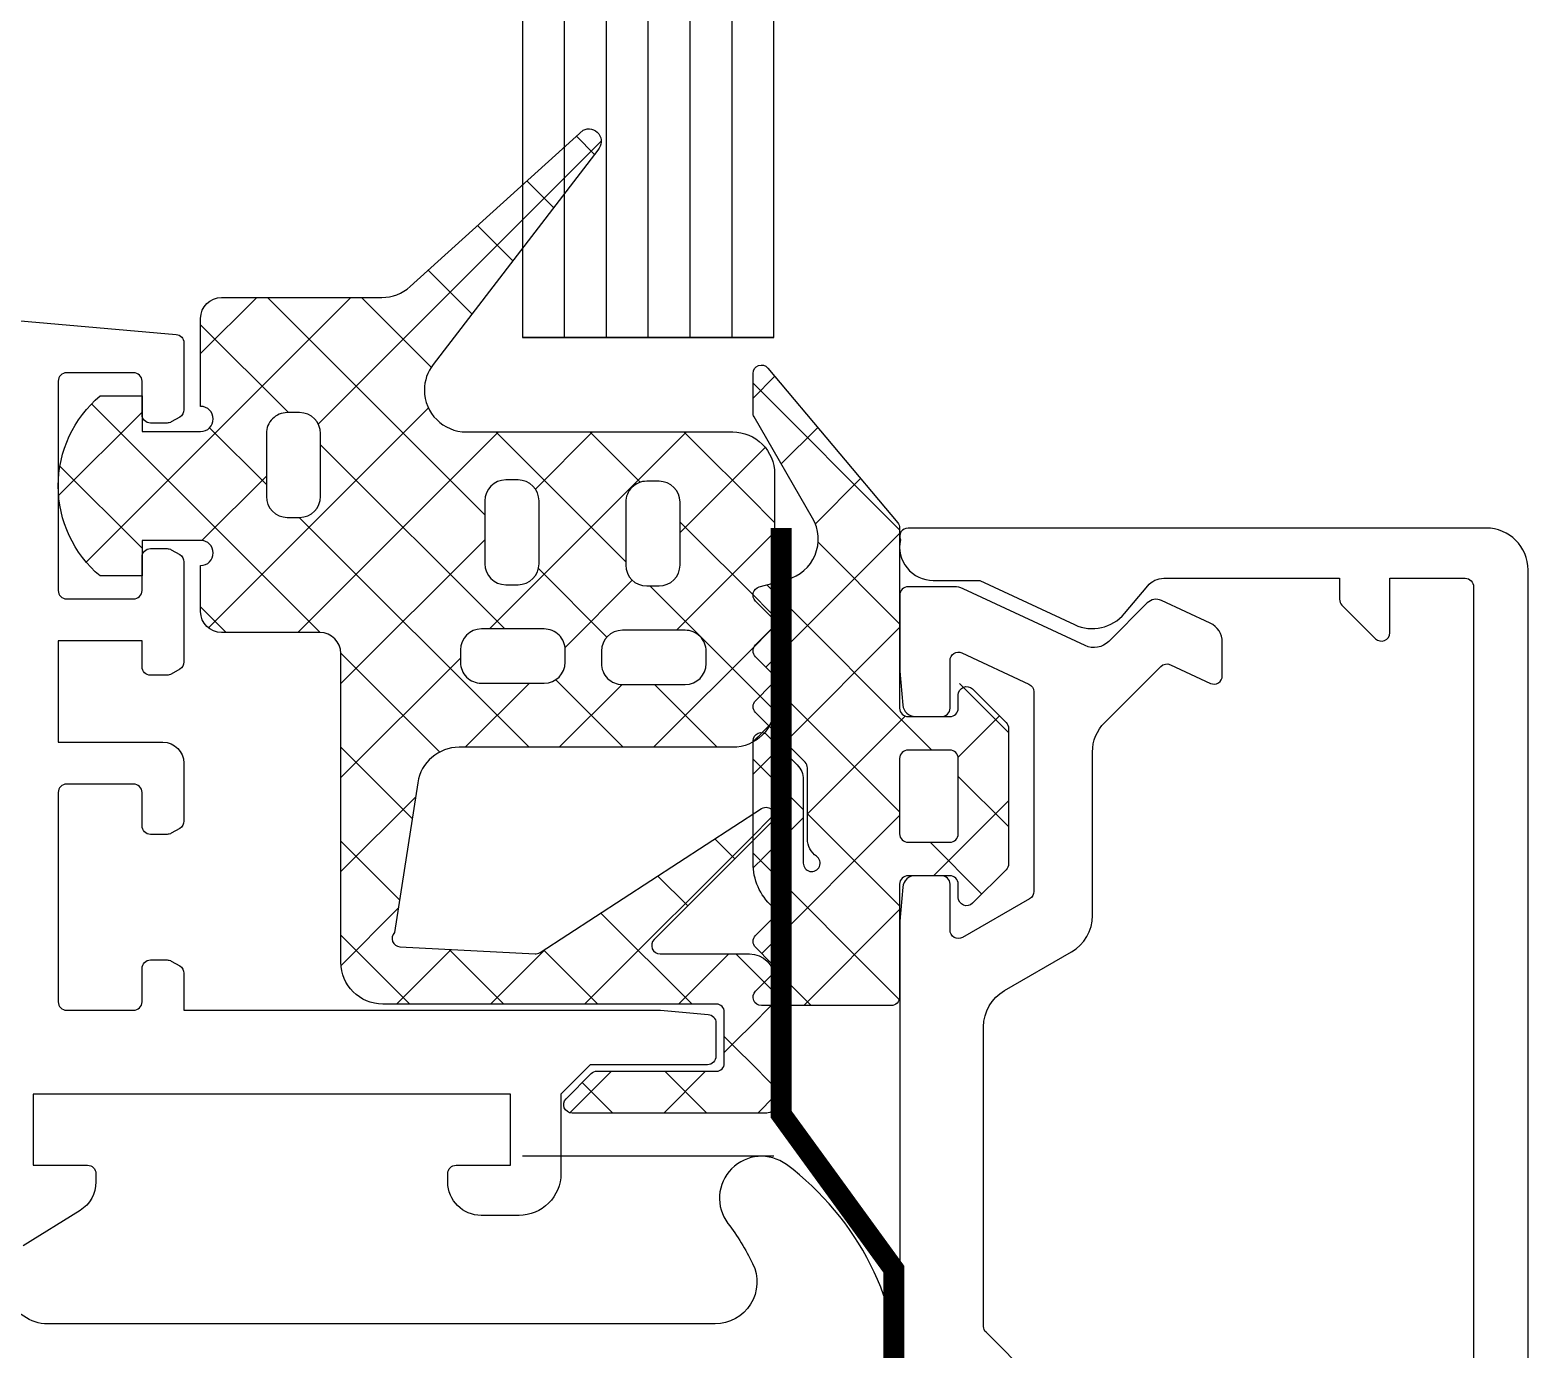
# Model space of a CAD drawing. Header units: inches. Extents: x 21 to 32698, y 13 to 3712.
# Drawn here: x 18848.667 to 18852.243, y 1668.366 to 1671.515 of the extents above; entities that cross this region are included whole.
import ezdxf

# ---------------------------------------------------------------- set-up
doc = ezdxf.new("R2010")
doc.units = ezdxf.units.IN
doc.header["$MEASUREMENT"] = 0
doc.set_wipeout_variables(frame=1)
doc.linetypes.add('HIDDEN', pattern=[9.524999999999995, 6.349999999999998, -3.174999999999998])
for name, color, linetype, lineweight in [('Z_MİM_-KM-GLAZ', 8, 'Continuous', 25), ('Z_MİM_78-köpük', 8, 'Continuous', 25), ('Z_MİM_ALUMINIUM', 8, 'Continuous', 25), ('Z_MİM_axis-su yalıtım', 8, 'HIDDEN', 25), ('Z_MİM_fitiller_k', 8, 'Continuous', 25), ('Z_MİM_MYM_CAM', 8, 'Continuous', 25), ('Z_MİM_PVC-3', 8, 'Continuous', 25), ('Z_MİM_TR', 8, 'Continuous', 25)]:
    doc.layers.add(name, color=color, linetype=linetype, lineweight=lineweight)

# ---------------------------------------------------------------- blocks, each defined once
blk = doc.blocks.new('D09056')
at = {"layer": 'Z_MİM_78-köpük'}
blk.add_lwpolyline([(6, -9.143241068231873, -0.3149141225648517), (6.656664916314182, -8.204028089065101, 0.1493316839022407), (9.809564949944617, -5.822377295466138, 0.8506979925001935), (8.417814140906557, -4.422291246126405, -0.1566156319065573), (5.061590343015268, -5.499999999883582), (5, -5.499999999883582), (5, -5.508868061588143), (1.800000000046565, -5.508868061588143), (1.800000000046565, -1.160423765308221), (0.6251196609809995, -0.2194710706826299, 0.3510864949877069), (-0.6251196609809995, -0.2194710706826299), (-1.800000000046565, -1.160423765308221), (-1.800000000046565, -5.508868061588143), (-5, -5.508868061588143), (-5.061590343015268, -5.499999999883582, -0.1566156319066153), (-8.417814140906557, -4.422291246126405, 0.8506979925007954), (-9.809564949944617, -5.822377295466138, 0.14933168390224), (-6.656664916314182, -8.204028089065101, -0.3149141225648603), (-6, -9.143241068231873), (-6, -25.07252294640057, -0.5554935001659127), (-7.44162405654788, -25.96972314291634, -0.0473505120421293), (-8.397468945942817, -25.38100557320286, 0.8663340624321554), (-9.803206408862023, -26.77480182982981, 0.2374839511014017), (-4.371487642405553, -29.50889287900645), (4.371487642405553, -29.50889287900645, 0.2374839511013964), (9.803206408862023, -26.77480182982981, 0.8663340624315139), (8.397468945942817, -25.38100557320286, -0.0473505120421291), (7.44162405654788, -25.96972314291634, -0.5554935001659314), (6, -25.07252294640057)], format="xyb", close=True, dxfattribs=at)
blk = doc.blocks.new('A$C78DB3037')
at = {"layer": 'Z_MİM_fitiller_k'}
h = blk.add_hatch(dxfattribs=at)
h.set_pattern_fill('ANSI37', color=256, scale=0.05, angle=-1.5648e-12)
h.set_pattern_definition([(44.99999999999842, (0, 0), (-0.1122532015133614, 0.1122532015133675), []), (134.9999999999984, (0, 0), (-0.1122532015133675, -0.1122532015133614), [])])
edge = h.paths.add_edge_path(flags=16)
edge.add_line((1.023196763831947, 0.3633560855305404), (1.023196763831947, 0.2133560855327232))
edge.add_arc((1.073196763831219, 0.2133560855327236), 0.0499999999992726, 179.9999999999996, 269.999999999999)
edge.add_line((1.073196763831218, 0.1633560855334508), (1.10269670204434, 0.1633560855334508))
edge.add_arc((1.102696702046165, 0.2133560855345356), 0.0500000000010848, 269.999999997908, 359.9999999979232)
edge.add_line((1.15269670204725, 0.2133560855327232), (1.15269670204725, 0.3633560855305404))
edge.add_arc((1.102696702044337, 0.3633560855305369), 0.0500000000029139, 0, 89.99999999999191)
edge.add_line((1.10269670204434, 0.413356085533451), (1.073196763831218, 0.413356085533451))
edge.add_arc((1.073196763833037, 0.3633560855323612), 0.0500000000010897, 90.00000000208236, 180.0000000020864)
edge = h.paths.add_edge_path(flags=16)
edge.add_line((1.026233342403429, 0.6998739663786182), (1.026233342403429, 0.5498739663808011))
edge.add_arc((1.076233342402701, 0.5498739663808015), 0.0499999999992726, 179.9999999999996, 269.999999999999)
edge.add_line((1.0762333424027, 0.4998739663815286), (1.105733280615821, 0.4998739663815286))
edge.add_arc((1.105733280617647, 0.5498739663826134), 0.0500000000010847, 269.999999997908, 359.9999999979232)
edge.add_line((1.155733280618732, 0.5498739663808011), (1.155733280618732, 0.6998739663786182))
edge.add_arc((1.105733280615819, 0.6998739663786148), 0.0500000000029139, 0, 89.99999999999199)
edge.add_line((1.105733280615821, 0.7498739663815286), (1.0762333424027, 0.7498739663815286))
edge.add_arc((1.076233342404518, 0.699873966380439), 0.0500000000010896, 90.00000000208236, 180.0000000020864)
edge = h.paths.add_edge_path(flags=16)
edge.add_line((1.458457264339813, 0.3552436926796645), (1.308457264341995, 0.3552436926796645))
edge.add_arc((1.308457264342336, 0.3052436926800507), 0.0499999999996138, 90.00000000039108, 180.0000000003904)
edge.add_line((1.258457264342722, 0.30524369267971), (1.258457264342722, 0.2757437544655659))
edge.add_arc((1.308457264342387, 0.2757437544651613), 0.0499999999996637, 179.9999999995364, 269.9999999995517)
edge.add_line((1.308457264341995, 0.2257437544654977), (1.458457264339813, 0.2257437544654977))
edge.add_arc((1.45845726434123, 0.2757437544669905), 0.0500000000014928, 269.9999999983756, 359.9999999983674)
edge.add_line((1.508457264342723, 0.2757437544655659), (1.508457264342723, 0.30524369267971))
edge.add_arc((1.458457264341292, 0.3052436926782338), 0.0500000000014307, 0, 90.00000000000404)
edge = h.paths.add_edge_path(flags=16)
edge.add_line((1.461493842911294, 0.6917615735277423), (1.311493842913477, 0.6917615735277423))
edge.add_arc((1.311493842913819, 0.6417615735281285), 0.0499999999996138, 90.00000000039108, 180.0000000003904)
edge.add_line((1.261493842914205, 0.641761573527788), (1.261493842914205, 0.6122616353136437))
edge.add_arc((1.311493842913869, 0.6122616353132391), 0.0499999999996637, 179.9999999995364, 269.9999999995517)
edge.add_line((1.311493842913477, 0.5622616353135756), (1.461493842911294, 0.5622616353135756))
edge.add_arc((1.461493842912711, 0.6122616353150682), 0.0500000000014928, 269.9999999983756, 359.9999999983676)
edge.add_line((1.511493842914205, 0.6122616353136437), (1.511493842914205, 0.641761573527788))
edge.add_arc((1.461493842912775, 0.6417615735263116), 0.0500000000014307, 0, 90.00000000000406)
edge = h.paths.add_edge_path(flags=16)
edge.add_line((1.622249265226854, 1.213217197951393), (1.472249265229037, 1.213217197951393))
edge.add_arc((1.472249265229379, 1.16321719795178), 0.0499999999996137, 90.00000000039108, 180.0000000003906)
edge.add_line((1.422249265229765, 1.163217197951438), (1.422249265229765, 1.133717259737294))
edge.add_arc((1.472249265229429, 1.133717259736889), 0.0499999999996637, 179.9999999995364, 269.9999999995517)
edge.add_line((1.472249265229037, 1.083717259737227), (1.622249265226854, 1.083717259737227))
edge.add_arc((1.622249265228273, 1.133717259738719), 0.0500000000014929, 269.9999999983756, 359.9999999983674)
edge.add_line((1.672249265229765, 1.133717259737294), (1.672249265229765, 1.163217197951438))
edge.add_arc((1.622249265228334, 1.163217197949962), 0.0500000000014307, 0, 90.00000000000406)
edge = h.paths.add_edge_path()
edge.add_line((0.7885984133063177, 0.8517712796254953), (0.4310314843605739, 0.9072747379284463))
edge.add_arc((0.4168893445634891, 0.8931325825987014), 0.0200000168852661, 45.00003146466503, 177.0000151994122)
edge.add_line((0.396916736728599, 0.8941792973089377), (0.3800240014970768, 0.5718465185489096))
edge.add_arc((0.3999965951247719, 0.5707997899217983), 0.0200000034258962, 176.9999732550525, 213.0000086646807)
edge.add_line((0.3832231825399503, 0.5599070048190244), (0.7267700071060972, 0.0308912889775002))
edge.add_arc((0.7099965961254034, 0.0199985147281329), 0.0199999961693731, -134.99999758129383, 32.99998509101272, ccw=False)
edge.add_line((0.6958544638073363, 0.0058563812160628), (0.4141387258496252, 0.2875721191737739))
edge.add_arc((0.3999965981995984, 0.2734299771303732), 0.0199999989011343, 45.00002915682764, 179.9999799417926)
edge.add_line((0.3799965992984653, 0.273429984132008), (0.3799965992984653, 0.0599985225342152))
edge.add_arc((0.3199966008800321, 0.0599985231559539), 0.0599999984184332, 270.00000058329465, 359.99999940628334, ccw=False)
edge.add_line((0.3199966014908568, -1.4752624793e-06), (0.0185625166814134, -1.4752624793e-06))
edge.add_arc((0.0185624902633003, 0.0185644173004471), 0.0185658925629452, 179.9999184267527, 270.0000815283391, ccw=False)
edge.add_line((-3.402299626e-06, 0.0185644437331121), (-3.402299626e-06, 0.4834299647952777))
edge.add_arc((0.0199965859014514, 0.4834299836113046), 0.0199999882010863, 44.99995521190942, 180.0000539039787, ccw=False)
edge.add_line((0.034138724236982, 0.4975720998370436), (0.0941387220482284, 0.4375721020367111))
edge.add_arc((0.0799965810020506, 0.4234299424241957), 0.0200000207968854, 7.038993942387606e-05, 45.00003761000852, ccw=False)
edge.add_line((0.0999966017989209, 0.4234299669949452), (0.0999966017989209, 0.138564439348329))
edge.add_arc((0.1185624948662173, 0.138564413423672), 0.0185658930673145, 179.9999199945069, 270.0000799718118)
edge.add_line((0.1185625207799603, 0.1199985203563756), (0.2414306614155066, 0.1199985203563756))
edge.add_arc((0.2414306865830446, 0.1385644141844289), 0.0185658938280704, 269.9999223310376, 360.0000776577354)
edge.add_line((0.259996580411098, 0.138564439348329), (0.259996580411098, 0.935252830958575))
edge.add_arc((0.3599965804103817, 0.9352528309593139), 0.0999999999992838, 90.00000000042343, 180.0000000004234, ccw=False)
edge.add_line((0.3599965804096428, 1.035252830958597), (1.0972492652254, 1.035252830958597))
edge.add_arc((1.097249265224997, 1.085252830958272), 0.0499999999996756, 270.0000000004621, 360.0000000004499)
edge.add_line((1.147249265224672, 1.085252830958665), (1.147249265224672, 1.319998581962635))
edge.add_arc((1.197249265226165, 1.319998581961211), 0.0500000000014922, 90.00000000163828, 180.0000000016318, ccw=False)
edge.add_line((1.197249265227583, 1.369998581962704), (1.307249265231802, 1.369998581962704))
edge.add_arc((1.337249265228819, 1.369998581962704), 0.0299999999970169, 180, 360)
edge.add_line((1.367249265225837, 1.369998581962704), (1.367249265233112, 1.509998581964963))
edge.add_line((1.367249265233112, 1.509998581964963), (1.282249265226709, 1.509998581964963))
edge.add_line((1.282249265226709, 1.509998581964963), (1.282249265226709, 1.609998581964986))
edge.add_arc((1.497249265230493, 1.428873581961808), 0.2811250000049414, 40.1121894731495, 139.8878105268505, ccw=False)
edge.add_line((1.712249265234276, 1.609998581964986), (1.712249265234276, 1.509998581964963))
edge.add_line((1.712249265234276, 1.509998581964963), (1.627249265227873, 1.509998581964963))
edge.add_line((1.627249265227873, 1.509998581964963), (1.627249265227873, 1.369998581962704))
edge.add_arc((1.657249265228528, 1.369998581962704), 0.0300000000006548, 180, 360)
edge.add_line((1.687249265229183, 1.369998581962704), (1.897249265231948, 1.369998581962704))
edge.add_arc((1.897249265231549, 1.319998581963031), 0.0499999999996717, -4.545199772110209e-10, 89.99999999954252, ccw=False)
edge.add_line((1.947249265231221, 1.319998581962635), (1.947249265231221, 0.9372457305678379))
edge.add_arc((2.047249265232871, 0.9372457305681988), 0.1000000000016508, 179.9999999997932, 222.1249711672825)
edge.add_line((1.973080907322581, 0.8701707375736305), (2.346534561860607, 0.4572233323553975))
edge.add_arc((2.31971166773417, 0.4437870995991586), 0.0299999999999654, -132.76564386256757, 26.607390847901684, ccw=False)
edge.add_line((2.299341631212881, 0.4217629852669235), (1.787140896674826, 0.8151474940301568))
edge.add_arc((1.726229766627151, 0.73583901884424), 0.1, 52.47472809274505, 89.99999999979416)
edge.add_arc((1.726229766628965, 0.73583901884424), 0.1, 90.0000000008338, 180.0000000002736)
edge.add_line((1.626229766628965, 0.7358390188437625), (1.626229766632603, 0.0999985247379982))
edge.add_arc((1.52622976663334, 0.0999985247367847), 0.099999999999264, 269.9999999997168, 360, ccw=False)
edge.add_line((1.52622976663406, -1.4752624793e-06), (0.973259570579103, -1.4752624793e-06))
edge.add_arc((0.9732595705798321, 0.0999985247367948), 0.099999999999274, 179.9999999998316, 269.9999999995822, ccw=False)
edge.add_line((0.8732595705805579, 0.0999985247370887), (0.8732595705769199, 0.7529546823171815))
edge.add_arc((0.7732595705769825, 0.7529546823165809), 0.0999999999999375, 0, 81.17665772959016)
at = {"layer": 'Z_MİM_fitiller_k', "linetype": 'Continuous', "flags": 128}
for points in [[(0.7885984133063177, 0.8517712796254953), (0.4310314843605739, 0.9072747379284463, 0.6494074922965334), (0.396916736728599, 0.8941792973089377), (0.3800240014970768, 0.5718465185489096, 0.1583845987040111), (0.3832231825399503, 0.5599070048190244), (0.7267700071060972, 0.0308912889775002, -0.9004039073954011), (0.6958544638073363, 0.0058563812160628), (0.4141387258496252, 0.2875721191737739, 0.6681783273043527), (0.3799965992984653, 0.273429984132008), (0.3799965992984653, 0.0599985225342152, -0.4142135563562708), (0.3199966014908568, -1.4752624793e-06), (0.0185625166814134, -1.4752624793e-06, -0.4142143961406627), (-3.402299626e-06, 0.0185644437331121), (-3.402299626e-06, 0.4834299647952777, -0.6681792608030368), (0.034138724236982, 0.4975720998370436), (0.0941387220482284, 0.4375721020367111, -0.1989122186911115), (0.0999966017989209, 0.4234299669949452), (0.0999966017989209, 0.138564439348329, 0.4142143801694794), (0.1185625207799603, 0.1199985203563756), (0.2414306614155066, 0.1199985203563756, 0.4142143563957896), (0.259996580411098, 0.138564439348329), (0.259996580411098, 0.935252830958575, -0.4142135623730951), (0.3599965804096428, 1.035252830958597), (1.0972492652254, 1.035252830958597, 0.4142135623730326), (1.147249265224672, 1.085252830958665), (1.147249265224672, 1.319998581962635, -0.4142135623730617), (1.197249265227583, 1.369998581962704), (1.307249265231802, 1.369998581962704, 1), (1.367249265225837, 1.369998581962704), (1.367249265233112, 1.509998581964963), (1.282249265226709, 1.509998581964963), (1.282249265226709, 1.609998581964986, -0.4651162790697821), (1.712249265234276, 1.609998581964986), (1.712249265234276, 1.509998581964963), (1.627249265227873, 1.509998581964963), (1.627249265227873, 1.369998581962704, 1), (1.687249265229183, 1.369998581962704), (1.897249265231948, 1.369998581962704, -0.4142135623730784), (1.947249265231221, 1.319998581962635), (1.947249265231221, 0.9372457305678379, 0.1859031225842532), (1.973080907322581, 0.8701707375736305), (2.346534561860607, 0.4572233323553975, -0.8344485036439433), (2.299341631212881, 0.4217629852669235), (1.787140896674826, 0.8151474940301568, 0.1652139455028692), (1.72622976662751, 0.8358390188442401), (1.72622976662751, 0.8358390188442401, 0.4142135623702314), (1.626229766628965, 0.7358390188437625), (1.626229766632603, 0.0999985247379982, -0.414213562374543), (1.52622976663406, -1.4752624793e-06), (0.973259570579103, -1.4752624793e-06, -0.4142135623718202), (0.8732595705805579, 0.0999985247370887), (0.8732595705769199, 0.7529546823171815, 0.3697954502470151)], [(1.622249265226854, 1.213217197951393), (1.472249265229037, 1.213217197951393, 0.4142135623730912), (1.422249265229765, 1.163217197951438), (1.422249265229765, 1.133717259737294, 0.4142135623731726), (1.472249265229037, 1.083717259737227), (1.622249265226854, 1.083717259737227, 0.4142135623730542), (1.672249265229765, 1.133717259737294), (1.672249265229765, 1.163217197951438, 0.4142135623731156)], [(1.026233342403429, 0.6998739663786182), (1.026233342403429, 0.5498739663808011, 0.4142135623730912), (1.0762333424027, 0.4998739663815286), (1.105733280615821, 0.4998739663815286, 0.4142135623731726), (1.155733280618732, 0.5498739663808011), (1.155733280618732, 0.6998739663786182, 0.4142135623730542), (1.105733280615821, 0.7498739663815286), (1.0762333424027, 0.7498739663815286, 0.4142135623731156)], [(1.461493842911294, 0.6917615735277423), (1.311493842913477, 0.6917615735277423, 0.4142135623730912), (1.261493842914205, 0.641761573527788), (1.261493842914205, 0.6122616353136437, 0.4142135623731726), (1.311493842913477, 0.5622616353135756), (1.461493842911294, 0.5622616353135756, 0.4142135623730542), (1.511493842914205, 0.6122616353136437), (1.511493842914205, 0.641761573527788, 0.4142135623731156)], [(1.023196763831947, 0.3633560855305404), (1.023196763831947, 0.2133560855327232, 0.4142135623730912), (1.073196763831218, 0.1633560855334508), (1.10269670204434, 0.1633560855334508, 0.4142135623731726), (1.15269670204725, 0.2133560855327232), (1.15269670204725, 0.3633560855305404, 0.4142135623730542), (1.10269670204434, 0.413356085533451), (1.073196763831218, 0.413356085533451, 0.4142135623731156)], [(1.458457264339813, 0.3552436926796645), (1.308457264341995, 0.3552436926796645, 0.4142135623730912), (1.258457264342722, 0.30524369267971), (1.258457264342722, 0.2757437544655659, 0.4142135623731726), (1.308457264341995, 0.2257437544654977), (1.458457264339813, 0.2257437544654977, 0.4142135623730542), (1.508457264342723, 0.2757437544655659), (1.508457264342723, 0.30524369267971, 0.4142135623731156)]]:
    blk.add_lwpolyline(points, format="xyb", close=True, dxfattribs=at)
blk = doc.blocks.new('asffgdf')
at = {"layer": 'Z_MİM_MYM_CAM'}
for p, q in [((18222.49473819588, -553.5022897045012), (18212.81699943709, -553.5022897045012)), ((18222.49473819588, -553.5022897045012), (18212.81699943709, -553.5022897045012)), ((18212.81699943709, -553.5022897045012), (18212.81699943709, -554.1022897044999)), ((18222.49473819588, -553.5022911839071), (18212.81699943709, -553.5022911839071)), ((18212.81699943709, -553.6022911839054), (18222.49473819588, -553.6022911839054)), ((18212.81699943709, -553.7022911839077), (18222.49473819588, -553.7022911839077)), ((18212.81699943709, -553.8022911839062), (18222.49473819588, -553.8022911839062)), ((18212.81699943709, -553.9022911839086), (18222.49473819588, -553.9022911839086)), ((18212.81699943709, -554.0022911839071), (18222.49473819588, -554.0022911839071)), ((18212.81699943709, -554.1022897044999), (18222.49473819588, -554.1022897044999)), ((18212.81699943709, -554.1022897044999), (18222.49473819588, -554.1022897044999))]:
    blk.add_line(p, q, dxfattribs=at)
at = {"layer": 'Z_MİM_PVC-3'}
blk.add_lwpolyline([(18212.89062523813, -551.9224079741753), (18212.82474386168, -552.6754355229305, -0.388875760687045), (18212.80481994869, -552.6936924124486), (18212.64469357332, -552.6936924124486, -0.2679481956959797), (18212.62737310109, -552.6836923701331), (18212.61582602646, -552.6636923786384, -0.1316520954835593), (18212.61314660033, -552.653692336323), (18212.61314660033, -552.6136923533043, -0.4142143637742531), (18212.63314659183, -552.593692361784), (18212.71314655786, -552.593692361784, 0.4142148113996232), (18212.73314654935, -552.5736923702891), (18212.73314654935, -552.4136923451107, 0.4142135969547909), (18212.71314655786, -552.3936923535905), (18212.21314658393, -552.3936923535905, 0.4142135591153543), (18212.19314659242, -552.4136923451107), (18212.19314659242, -552.5736923702891, 0.4142147735593924), (18212.21314658393, -552.593692361784), (18212.29314654996, -552.593692361784, -0.4142144016136971), (18212.31314654145, -552.6136923533043), (18212.31314654145, -552.653692336323, -0.1316522368227058), (18212.31046711532, -552.6636923786384), (18212.29892004071, -552.6836923701331, -0.2679482335629613), (18212.28159956847, -552.6936924124486), (18212.04255279113, -552.6936924124486, -0.2679469874103395), (18212.02523222576, -552.6836923701331), (18212.01368524427, -552.6636923786384, -0.1316513130339852), (18212.011005725, -552.653692336323), (18212.011005725, -552.6136923533043, -0.4142119078783297), (18212.0310057165, -552.593692361784), (18212.09314645323, -552.5936923376642), (18212.09314645323, -552.3936923048816), (18211.85100556407, -552.3936923048816), (18211.85100569981, -552.6436923871179, -0.4142133662549492), (18211.80100576761, -552.6936924124486), (18211.66255276624, -552.6936924124486, -0.2679457431925167), (18211.64523220088, -552.6836923701331), (18211.63368521938, -552.6636923786384, -0.131646669345751), (18211.63100570012, -552.653692336323), (18211.63100570012, -552.6136923533043, -0.4142120275139903), (18211.65100578475, -552.593692361784), (18211.73100575077, -552.593692361784, 0.4142138550817612), (18211.75100574228, -552.5736923702891), (18211.75100574228, -552.4136923451107, 0.4142126406299177), (18211.73100575077, -552.3936923535905), (18211.23100573029, -552.3936923535905, 0.4142121872401991), (18211.21100573878, -552.4136923451107), (18211.21100573878, -552.5736923702891, 0.4142134016906058), (18211.23100573029, -552.593692361784), (18211.31100574288, -552.593692361784, -0.4142134452459911), (18211.33100573439, -552.6136923533043), (18211.33100573439, -552.653692336323, -0.1316528592235499), (18211.32832626168, -552.6636923786384), (18211.31677923363, -552.6836923701331, -0.2679472771824071), (18211.29945876139, -552.6936924124486), (18211.21100571993, -552.69369254032), (18211.21100573878, -553.8293918829288, -0.0218136959007875), (18211.21092966028, -553.8311348917771), (18211.20092961795, -553.9454354958027, -0.3888786208883172), (18211.18100575151, -553.9636923853423), (18211.10100573893, -553.9636923853423, -0.414214020502608), (18211.08100574742, -553.9436923006897), (18211.0810057545, -553.6636925689301), (18211.01100568714, -553.5936921290478), (18210.82100576471, -553.5936923096299, -0.4142139346679831), (18210.72100576061, -553.4936924452297), (18210.72100576061, -553.4036924369059, -0.414213124420521), (18210.80100572664, -553.3236922846074), (18210.82100576471, -553.3236922846074, -0.4142098582787463), (18210.84100575621, -553.3436923692343), (18210.84100578966, -553.4736923328956), (18211.01100568714, -553.4736923328956), (18211.01100568714, -552.3336924068055), (18210.84100578966, -552.3336924068055), (18210.84100575621, -552.4636923704413, -0.4142131509930863), (18210.82100576471, -552.4836923619398), (18210.80100572664, -552.4836923619398, -0.2591256328659062), (18210.73308119995, -552.4459565499919), (18210.64855289179, -552.3101074966246, -0.3835677406671832)], format="xyb", dxfattribs=at)
blk = doc.blocks.new('-KM-AL2 210_900')
at = {"layer": 'Z_MİM_ALUMINIUM'}
for points in [[(1413.773338275988, 1416.688420569091), (1413.773338275988, 1411.888420569088, 0.4142135623730959), (1413.873338275999, 1411.78842056909), (1415.253338275981, 1411.78842056909, 0.5447974661920592), (1415.271562641431, 1411.816659046159, 0.4774799961226626), (1415.193338275983, 1411.91342056909), (1415.082253542848, 1411.91342056909), (1414.855727606886, 1412.019051347797, 0.3394542588714211), (1414.736861336409, 1411.99269933005), (1414.681129898425, 1411.926281188625, -0.2216946626532411), (1414.642827676263, 1411.908420569085), (1414.223338275988, 1411.908420569085), (1414.223338275988, 1411.958420569088, 0.1989123673796651), (1414.217480411616, 1411.972562704712), (1414.137480411611, 1412.052562704714, 0.6681786379192902), (1414.103338275981, 1412.03842056909), (1414.103338275981, 1411.908420569085), (1413.923338275999, 1411.908420569085, -0.4142135623730951), (1413.903338275981, 1411.928420569104), (1413.903338275981, 1416.648420569098, -0.4142135623730951)], [(1414.958550667416, 1413.817336659584), (1415.067208170044, 1413.708679156971, -0.1989123673796611), (1415.073066034427, 1413.694537021347), (1415.073066034427, 1412.979360676774, -0.2679491924311052), (1415.023066034427, 1412.892758136393), (1414.863066034429, 1412.800382093326, 0.2679491924311057), (1414.813066034429, 1412.713779552938), (1414.813066034429, 1412.323267811192, -0.1989123673796351), (1414.783776712548, 1412.252557133073), (1414.649765406517, 1412.118545827045, -0.3152987888920991), (1414.62717090566, 1412.114561806931), (1414.53151839966, 1412.159165303001, 0.5486187866421768), (1414.50306603442, 1412.141039147256), (1414.50306603442, 1412.060847242374, 0.2914734195731949), (1414.531935121331, 1412.015531853012), (1414.648382956957, 1411.961231335492, 0.3152987888920686), (1414.682274708248, 1411.96720736568), (1414.774080004825, 1412.059012662252, -0.3152987888761175), (1414.830566256973, 1412.068972712553), (1415.121935121334, 1411.933105179745, 0.1095178116806042), (1415.143066034422, 1411.928420569104), (1415.253066034432, 1411.928420569104, 0.4142135623730951), (1415.273066034426, 1411.9484205691), (1415.273066034426, 1412.128420569101, 0.021820077622065), (1415.272989928388, 1412.13016368396), (1415.265914583908, 1412.211035241384, 0.3888787318530976), (1415.236028742967, 1412.238420569087), (1415.173066034427, 1412.238420569087, 0.4142135623730919), (1415.15306603442, 1412.218420569097), (1415.15306603442, 1412.104455216769, -0.5486187866232805), (1415.124613669192, 1412.08632906101), (1414.964613669194, 1412.16093828632, -0.2914734195888953), (1414.95306603442, 1412.179064442065), (1414.95306603442, 1412.656044526037, -0.2679491924311193), (1414.963066034429, 1412.673365034101), (1415.123066034427, 1412.765741077168, -0.577350269189637), (1415.15306603442, 1412.748420569096), (1415.15306603442, 1412.638420569088, 0.4142135623730951), (1415.173066034427, 1412.61842056909), (1415.236028742967, 1412.61842056909, 0.3888787318530842), (1415.265914583908, 1412.645805896824), (1415.272989928388, 1412.726677454247, 0.0218200776220739), (1415.273066034426, 1412.728420569107), (1415.273066034426, 1414.068420569096, 0.5773502691896418)]]:
    blk.add_lwpolyline(points, format="xyb", dxfattribs=at)
at = {"layer": 'Z_MİM_axis-su yalıtım', "ltscale": 25, "const_width": 0.05, "elevation": -0.0016274945015825}
blk.add_lwpolyline([(1415.555918318478, 1416.788851311063), (1415.555918318478, 1415.388420569088), (1415.287282189974, 1415.018837226282), (1415.287282189974, 1414.450901337182), (1415.367297063759, 1414.350894582163, -0.350813479760442), (1415.367297063759, 1414.225946556016), (1415.287282189974, 1414.125939800997), (1415.287282189974, 1413.558003911919), (1415.555918318478, 1413.188420569113), (1415.555918318478, 1411.787989827138)], format="xyb", dxfattribs=at)
at = {"layer": 'Z_MİM_fitiller_k', "linetype": 'Continuous', "flags": 128}
blk.add_lwpolyline([(1415.15334806673, 1412.53842056909, 0.4142135623604993), (1415.133348066724, 1412.518420569093), (1415.133348066724, 1412.338420569092, 0.4142135623626757), (1415.15334806673, 1412.318420569096), (1415.25334806673, 1412.318420569096, 0.4142135624245748), (1415.273348066726, 1412.338420569092), (1415.273348066726, 1412.518420569093, 0.4142135624232024), (1415.25334806673, 1412.53842056909)], format="xyb", close=True, dxfattribs=at)
blk.add_wipeout([(1434.2586858923214, 1419.9984443482087), (1434.258685892317, 1217.755859651912), (1415.603686079591, 1217.755859651912), (1415.6036860795912, 1421.9728942789698), (1434.2733305532627, 1422.1837996872691)])
at = {"layer": 'Z_MİM_fitiller_k'}
h = blk.add_hatch(dxfattribs=at)
h.set_pattern_fill('ANSI37', color=256, scale=0.05, angle=-90.00000000000158)
h.set_pattern_definition([(314.9999999999983, (1431.273330553263, 1414.288420569089), (0.1122532015133675, 0.1122532015133612), []), (44.99999999999841, (1431.273330553263, 1414.288420569089), (-0.1122532015133612, 0.1122532015133675), [])])
h.paths.add_polyline_path([(1419.273330553275, 1412.078420569105, -0.4142135623715162), (1419.29333055327, 1412.098420569102), (1419.39333055327, 1412.098420569102, -0.4142135623462189), (1419.413330553265, 1412.078420569105), (1419.413330553265, 1412.046704840341, 0.6681786378943376), (1419.447472688896, 1412.032562704717), (1419.527472688889, 1412.112562704726, 0.1989123673737493), (1419.533330553272, 1412.12670484035), (1419.533330553272, 1412.45013629783, 0.1989123673761124), (1419.527472688889, 1412.464278433483), (1419.447472688896, 1412.544278433462, 1.274186878251081), (1419.409002110749, 1412.510846440735, -0.6273636377442715), (1419.39333055327, 1412.478420569106), (1419.29333055327, 1412.478420569106, -0.4142135623715162), (1419.273330553275, 1412.498420569096), (1419.273330553263, 1412.768420569093, 0.4142135623715163), (1419.253330553267, 1412.78842056909), (1418.34333055327, 1412.78842056909, 0.6681786379055568), (1418.329188417646, 1412.754278433469), (1418.367472688891, 1412.715994162212, -0.4142135623508305), (1418.367472688891, 1412.687709890986), (1418.329188417646, 1412.649425619729, 0.4142135623508329), (1418.329188417646, 1412.621141348481), (1418.367472688891, 1412.582857077224, -0.4142135623508287), (1418.367472688891, 1412.554572806006), (1418.329188417646, 1412.516288534749, 0.4142135623574588), (1418.329188417646, 1412.488004263501), (1418.453330553268, 1412.363862127862), (1418.453330553268, 1412.185866195552, 0.2453926839650177), (1418.4747591247, 1412.144833605231, -1.650385117532158), (1418.44333055327, 1412.128420569101), (1418.44333055327, 1412.327709890978, 0.1989123673849686), (1418.42868589233, 1412.363065230038), (1418.357472688882, 1412.434278433477, 0.6681786379101065), (1418.323330553274, 1412.420136297853), (1418.323330553263, 1412.128420569101, 0.2107675906562012), (1418.368941895143, 1412.025024335049, -0.4276070770252274), (1418.369599936754, 1411.996111308817), (1418.329188417646, 1411.95569978972, 0.4142135623435061), (1418.329188417646, 1411.927415518472), (1418.367472688891, 1411.889131247215, -0.4142135623480435), (1418.367472688891, 1411.860846975967), (1418.329188417646, 1411.822562704732, 0.6681786379021168), (1418.34333055327, 1411.78842056909), (1419.253330553267, 1411.78842056909, 0.4142135623715166), (1419.273330553263, 1411.808420569108)])
h.paths.add_polyline_path([(1419.029431455259, 1412.0195753611), (1418.749431455266, 1411.995078535317, -0.4400105308912737), (1418.673330553274, 1412.064812164182), (1418.673330553274, 1412.512028974026, -0.4400105308921779), (1418.749431455266, 1412.581762602884), (1419.029431455259, 1412.557265777101, -0.3888787318526579), (1419.09333055327, 1412.487532148236), (1419.09333055327, 1412.089308989965, -0.3888787318535296)], flags=16)
h.paths.add_polyline_path([(1419.273330553275, 1412.1984205691, 0.4142135623680863), (1419.29333055327, 1412.178420569104), (1419.39333055327, 1412.178420569104, 0.4142135623730955), (1419.413330553265, 1412.1984205691), (1419.413330553265, 1412.378420569101, 0.4142135623730951), (1419.39333055327, 1412.398420569098), (1419.29333055327, 1412.398420569098, 0.4142135623730953), (1419.273330553275, 1412.378420569101)], flags=17)
h.paths.add_polyline_path([(1415.579205931097, 1412.133984060969, -0.4142135622994122), (1415.579205931097, 1412.162268332217), (1415.617490202354, 1412.200552603473, 0.4142135623428051), (1415.617490202354, 1412.228836874692), (1415.493348066721, 1412.352979010331), (1415.493348066721, 1412.530974942641, 0.2453926839581106), (1415.471919495301, 1412.572007532963, -1.650385117507901), (1415.50334806673, 1412.588420569093), (1415.50334806673, 1412.389131247215, 0.1989123673783311), (1415.517992727671, 1412.353775908155), (1415.589205931095, 1412.282562704717, 0.6681786379211794), (1415.623348066726, 1412.296704840341), (1415.623348066726, 1412.588420569093, 0.2107675906989298), (1415.577736724834, 1412.691816803166, -0.4276070770697666), (1415.577078683223, 1412.720729829354), (1415.617490202354, 1412.761141348495, 0.4142135623326677), (1415.617490202354, 1412.789425619721), (1415.579205931097, 1412.827709890978, -0.414213562342478), (1415.579205931097, 1412.855994162226), (1415.617490202354, 1412.894278433483, 0.668178637902121), (1415.60334806673, 1412.928420569104), (1415.293348066721, 1412.928420569104, 0.414213562371519), (1415.273348066726, 1412.908420569085), (1415.273348066726, 1412.638420569088, -0.4142135623715138), (1415.25334806673, 1412.61842056909), (1415.15334806673, 1412.61842056909, -0.4142135623731087), (1415.133348066724, 1412.638420569088), (1415.133348066724, 1412.670136297853, 0.6681786379045161), (1415.099205931104, 1412.684278433476), (1415.019205931099, 1412.604278433468, 0.1989123673903005), (1415.013348066728, 1412.590136297844), (1415.013348066728, 1412.266704840334, 0.1989123673891128), (1415.019205931099, 1412.252562704711), (1415.099205931104, 1412.172562704709, 1.274186878190297), (1415.137676509251, 1412.205994697437, -0.6273636377411906), (1415.15334806673, 1412.238420569087), (1415.25334806673, 1412.238420569087, -0.4142135623721086), (1415.273348066726, 1412.218420569097), (1415.273348066726, 1411.788533281568, 0.1763269807064363), (1415.278027177861, 1411.775677529378), (1415.588027177859, 1411.40623391567, 0.7002075382113861), (1415.623348066726, 1411.419089667859), (1415.623348066726, 1411.512905796302, 0.1316524975885075), (1415.620668574809, 1411.522905796261), (1415.481104710759, 1411.76463749968, -0.4931454260254017), (1415.541825346628, 1411.911230082329), (1415.608524447624, 1411.929102052567, 0.5773502691628335), (1415.617490202354, 1411.962562704724), (1415.579205931097, 1412.000846975959, -0.4142135623396987), (1415.579205931097, 1412.029131247229), (1415.617490202354, 1412.067415518464, 0.4142135623424787), (1415.617490202354, 1412.095699789712)])
h.paths.add_polyline_path([(1415.25334806673, 1412.318420569096), (1415.15334806673, 1412.318420569096, -0.4142135623731094), (1415.133348066724, 1412.338420569092), (1415.133348066724, 1412.518420569093, -0.4142135623730927), (1415.15334806673, 1412.53842056909), (1415.25334806673, 1412.53842056909, -0.4142135623730915), (1415.273348066726, 1412.518420569093), (1415.273348066726, 1412.338420569092, -0.414213562388179)], flags=16)
blk.add_line((1415.573331403292, 1411.333697531143), (1416.173331403291, 1411.333697531143))
at = {"layer": 'Z_MİM_fitiller_k', "linetype": 'Continuous', "flags": 128}
blk.add_lwpolyline([(1415.541825346628, 1411.911230082329, 0.4931454260277489), (1415.481104710759, 1411.76463749968), (1415.620668574798, 1411.522905796282, -0.1316524980928095), (1415.623348066726, 1411.512905796302), (1415.623348066726, 1411.419089667859, -0.7002075382610023), (1415.588027177859, 1411.40623391567), (1415.278027177861, 1411.775677529378, -0.1763269807885764), (1415.273348066726, 1411.788533281568), (1415.273348066726, 1412.218420569097, 0.4142135624219277), (1415.25334806673, 1412.238420569087), (1415.15334806673, 1412.238420569087, 0.4142135623596955), (1415.133348066724, 1412.218420569097), (1415.133348066724, 1412.186704840333, -0.6681786379811161), (1415.099205931104, 1412.172562704709), (1415.019205931099, 1412.252562704711, -0.198912367391676), (1415.013348066728, 1412.266704840334), (1415.013348066728, 1412.590136297844, -0.198912367391676), (1415.019205931099, 1412.604278433468), (1415.099205931104, 1412.684278433476, -0.6681786379826689), (1415.133348066724, 1412.670136297853), (1415.133348066724, 1412.638420569088, 0.4142135623626757), (1415.15334806673, 1412.61842056909), (1415.25334806673, 1412.61842056909, 0.4142135624245748), (1415.273348066726, 1412.638420569088), (1415.273348066726, 1412.908420569085, -0.4142135623613032), (1415.293348066721, 1412.928420569104), (1415.60334806673, 1412.928420569104, -0.6681786380242125), (1415.617490202343, 1412.894278433483), (1415.579205931097, 1412.855994162226, 0.4142135622646939), (1415.579205931097, 1412.827709890978), (1415.617490202343, 1412.789425619721, -0.4142135626137307), (1415.617490202343, 1412.761141348474), (1415.577078683235, 1412.720729829354, 0.4276070772801865), (1415.577736724834, 1412.691816803166, -0.2107675906908518), (1415.623348066726, 1412.588420569093), (1415.623348066726, 1412.296704840341, -0.6681786379462359), (1415.589205931095, 1412.282562704717), (1415.517992727671, 1412.353775908155, -0.1989123673589953), (1415.50334806673, 1412.389131247215), (1415.50334806673, 1412.588420569093, 1.650385117501818), (1415.471919495301, 1412.572007532963, -0.2453926839625531), (1415.493348066721, 1412.530974942641), (1415.493348066721, 1412.361263281582, 0.1989123674657289), (1415.499205931104, 1412.347121145958), (1415.617490202343, 1412.228836874692, -0.4142135626241596), (1415.617490202343, 1412.200552603444), (1415.579205931097, 1412.162268332217, 0.4142135622646939), (1415.579205931097, 1412.133984060969), (1415.617490202343, 1412.095699789712, -0.4142135626323028), (1415.617490202343, 1412.067415518464), (1415.579205931097, 1412.029131247207, 0.4142135622653599), (1415.579205931097, 1412.000846975959), (1415.617490202343, 1411.962562704724, -0.5773502693425683), (1415.608524447624, 1411.929102052567)], format="xyb", close=True, dxfattribs=at)
at = {"layer": 'Z_MİM_MYM_CAM'}
blk.add_line((1415.573330553263, 1413.28842056909, -0.0016274945014006), (1416.173330553263, 1413.28842056909, -0.0016274945014006), dxfattribs=at)
at = {"rotation": 270}
for name, p in [('asffgdf', (1969.675621107796, 19624.15069696822)), ('A$C78DB3037', (1415.571928859425, 1413.185101886334))]:
    blk.add_blockref(name, p, dxfattribs=at)
at = {"layer": 'Z_MİM_TR', "xscale": 0.1, "yscale": 0.1, "zscale": 0.1, "rotation": 270}
blk.add_blockref('D09056', (1418.221318331096, 1414.288420568995, -0.0016274945014006), dxfattribs=at)

msp = doc.modelspace()

# ---------------------------------------------------------------- block references
at = {"layer": 'Z_MİM_-KM-GLAZ', "rotation": 180}
msp.add_blockref('-KM-AL2 210_900', (20266.01624452514, 3082.114314065971), dxfattribs=at)

doc.saveas('drawing.dxf')
